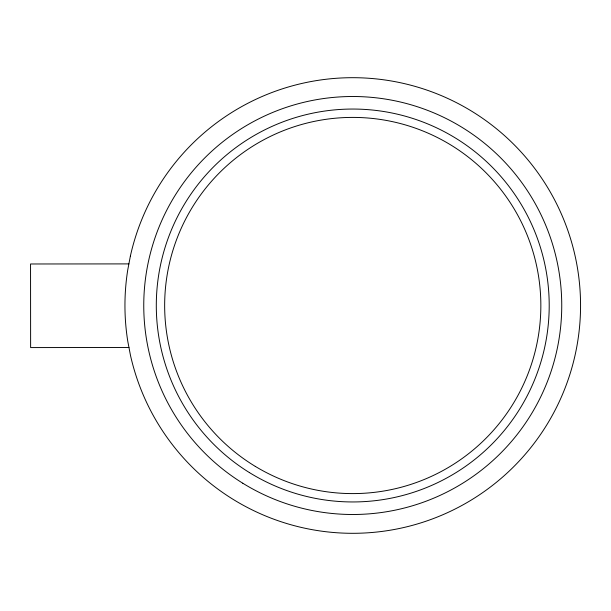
<?xml version="1.0" encoding="UTF-8"?>
<svg xmlns="http://www.w3.org/2000/svg" width="611" height="611" viewBox="0 0 611 611"><rect width="100%" height="100%" fill="white"/><g stroke="black" fill="none" stroke-linecap="round" stroke-linejoin="round"><path stroke-width="0.92" d="M128.89 263.899L30.55 263.983L30.626 347.583L128.967 347.491M130.387 256.001L127.722 270.062A227.804 227.804 0 0 0 127.783 341.335L130.479 355.388A227.804 227.804 0 0 0 480.964 493.803A227.804 227.804 0 0 0 480.636 116.976A227.804 227.804 0 0 0 130.387 256.001M249.372 472.555A196.459 196.459 0 0 0 549.113 311.503A196.459 196.459 0 0 0 259.767 132.442A196.459 196.459 0 0 0 249.372 472.555M255.276 466.369A188.096 188.096 0 0 0 540.804 309.479A188.096 188.096 0 0 0 262.172 140.652A188.096 188.096 0 0 0 255.276 466.369M242.773 483.217A208.993 208.993 0 0 0 561.646 311.885A208.993 208.993 0 0 0 253.832 121.398A208.993 208.993 0 0 0 242.773 483.217"/></g></svg>
